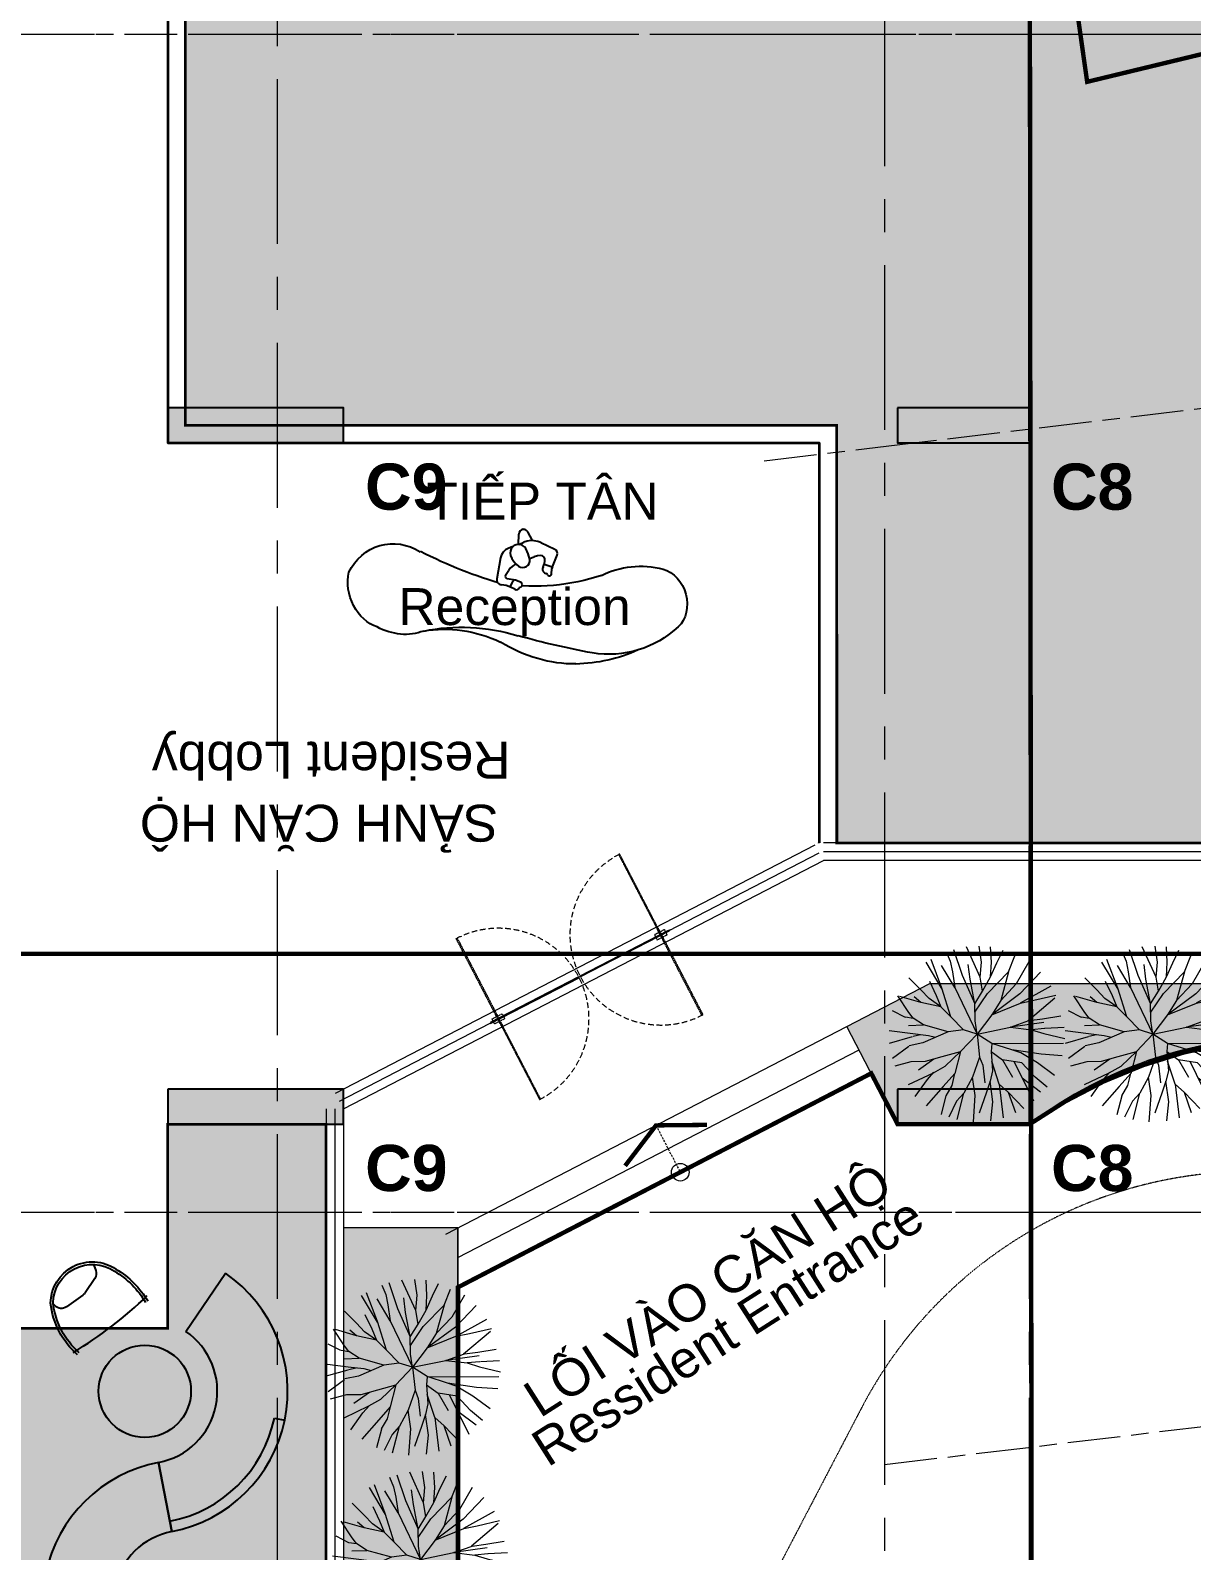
# Model space of a CAD drawing. Header units: millimetres. Extents: x -100356 to 314685, y 446 to 1273965.
# Drawn here: x 70380 to 83583, y 503874 to 521165 of the extents above; entities that cross this region are included whole.
import ezdxf

# ---------------------------------------------------------------- set-up
doc = ezdxf.new("R2010")
doc.units = ezdxf.units.MM
doc.set_wipeout_variables(frame=1)
for name, pattern in [('20180221 BF$0$Core - tb$0$HIDDEN', [0.375, 0.25, -0.125]), ('20180221 BF$0$HIDDEN', [0.375, 0.25, -0.125]), ('20180330-Ascent Plaza-TP-Ban ve so bo$0$gf$0$Core - tb$0$HIDDEN', [0.375, 0.25, -0.125]), ('20180330-Ascent Plaza-TP-Ban ve so bo$0$gf$0$Dash', [6, 3, -3]), ('CENTER', [2, 1.25, -0.25, 0.25, -0.25]), ('Dash', [6, 3, -3]), ('DASHED2', [0.375, 0.25, -0.125]), ('DASHEDX2', [1.5, 1, -0.5]), ('gf$0$CENTER2', [28.575, 19.05, -3.175, 3.175, -3.175]), ('gf$0$Dash', [6, 3, -3]), ('gf$0$Kume - Grid Line', [10.5, 6, -1.25, 2, -1.25]), ('HIDDEN', [0.375, 0.25, -0.125])]:
    doc.linetypes.add(name, pattern=pattern)
for name, color, linetype, lineweight in [('20180221 BF$0$@ color hatch', 7, 'Continuous', 13), ('20180221 BF$0$TUONG 2', 2, 'Continuous', 25), ('20180330-Ascent Plaza-TP-Ban ve so bo$0$@ color hatch', 7, 'Continuous', 13), ('20180330-Ascent Plaza-TP-Ban ve so bo$0$A1 - dp$0$TUONG 2', 2, 'Continuous', 25), ('20180330-Ascent Plaza-TP-Ban ve so bo$0$gf$0$A-_DETA----_E', 8, 'Continuous', 9), ('20180330-Ascent Plaza-TP-Ban ve so bo$0$gf$0$Core - tb$0$A.Thin', 8, 'Continuous', 13), ('20180330-Ascent Plaza-TP-Ban ve so bo$0$gf$0$Core - tb$0$net bao', 254, 'Continuous', 13), ('20180330-Ascent Plaza-TP-Ban ve so bo$0$KÍNH', 150, 'Continuous', 9), ('20180330-Ascent Plaza-TP-Ban ve so bo$0$net thay', 137, 'Continuous', 15), ('20180330-Ascent Plaza-TP-Ban ve so bo$0$TEXT', 6, 'Continuous', 20), ('@ color hatch', 7, 'Continuous', 13), ('A.Concrete', 7, 'Continuous', 25), ('A1 - dp$0$TUONG 2', 2, 'Continuous', 25), ('CUA DI', 25, 'Continuous', 9), ('gf$0$A-_DETA----_E', 8, 'Continuous', 9), ('gf$0$A.Axis', 251, 'gf$0$CENTER2', 13), ('GJ', 1, 'Continuous', 13), ('LC.HA', 250, 'Continuous', 9), ('LGI', 250, 'CENTER', 9), ('luoicot', 30, 'Continuous', 13), ('net thay', 137, 'Continuous', 15), ('TEXT', 6, 'Continuous', 20), ('Text 35', 250, 'Continuous', 15), ('TUONG 2', 2, 'Continuous', 35), ('TXT', 1, 'Continuous', 25), ('WALL', 4, 'Continuous', 35)]:
    doc.layers.add(name, color=color, linetype=linetype, lineweight=lineweight)
doc.layers.add('20180330-Ascent Plaza-TP-Ban ve so bo$0$A-FURN-LOSE', color=52, linetype='Continuous')
doc.layers.add('STR', color=7, linetype='Continuous')
doc.styles.add('20180330-Ascent Plaza-TP-Ban ve so bo$0$VnArial', font='Font - TrueType - Arial.ttf')
doc.styles.add('ARIAL', font='Font - TrueType - Arial Bold.ttf')

# ---------------------------------------------------------------- blocks, each defined once
blk = doc.blocks.new('gf$0$grid tower-gf')
at = {"layer": 'gf$0$A.Axis', "linetype": 'gf$0$Kume - Grid Line', "lineweight": 9, "ltscale": 100}
for p, q in [((-5450.2, 16271), (-66811.2, 8920.8)), ((48341.2, 13399.9), (-14918.8, 13399.9)), ((-4082.4, 4852.6), (-65443.5, -2497.6)), ((48341.2, -0.1), (-14918.8, -0.1))]:
    blk.add_line(p, q, dxfattribs=at)
blk = doc.blocks.new('AE-CUADI-BLS-900')
at = {"layer": 'CUA DI', "linetype": 'HIDDEN', "ltscale": 100}
blk.add_line((0, 0), (900, 0, 0), dxfattribs=at)
at = {"layer": 'CUA DI', "linetype": 'Continuous'}
for p, q in [((85, -5), (75, 5)), ((75, -5), (85, 5))]:
    blk.add_line(p, q, dxfattribs=at)
at = {"layer": 'CUA DI', "linetype": 'DASHEDX2'}
for points in [[(85, 800), (85, -80), (75, -80), (75, 800)], [(30, 25), (130, 25), (130, -25), (30, -25)], [(85, -800), (85, 80), (75, 80), (75, -800)]]:
    blk.add_lwpolyline(points, close=True, dxfattribs=at)
at = {"layer": 'CUA DI', "linetype": 'Continuous'}
blk.add_lwpolyline([(880, 5), (0, 5), (0, -5), (880, -5)], close=True, dxfattribs=at)
at = {"layer": 'CUA DI', "color": 8, "linetype": 'DASHED2', "ltscale": 200}
blk.add_arc((80, 0), 800, 269.6419, 90.3581, dxfattribs=at)
blk = doc.blocks.new('cuabanlesan-2')
at = {"layer": 'CUA DI', "linetype": 'Continuous'}
blk.add_line((0, -900), (0, 900), dxfattribs=at)
at = {"layer": 'CUA DI', "linetype": 'Continuous', "xscale": -1, "rotation": 90}
blk.add_blockref('AE-CUADI-BLS-900', (0, 887), dxfattribs=at)
at = {"layer": 'CUA DI', "linetype": 'Continuous', "rotation": 90}
blk.add_blockref('AE-CUADI-BLS-900', (0, -888), dxfattribs=at)
blk = doc.blocks.new('A$C4AE13D6C')
at = {"layer": 'CUA DI', "xscale": -1.000080070924014, "yscale": 1.000080071389675, "zscale": 1.000080071249777, "rotation": 180}
blk.add_blockref('cuabanlesan-2', (-5, 448), dxfattribs=at)
blk = doc.blocks.new('A$C16496DF1')
at = {"layer": 'WALL', "color": 2, "linetype": 'HIDDEN', "xscale": -0.9014084507042254, "yscale": 0.9014084507042254, "zscale": 0.9014084507042254, "rotation": 90}
blk.add_blockref('A$C4AE13D6C', (-38, -4), dxfattribs=at)
blk = doc.blocks.new('SITE')
at = {"layer": 'GJ', "color": 2, "linetype": 'DASHED2', "ltscale": 200, "const_width": 50, "elevation": 0}
for points in [[(-21954, 42762), (-17825, 42748), (-8761, 42796), (-2287, 42908), (-2255, 42910), (-1186, 35377), (-1157, 8044), (-172, -63), (-42869, 0)], [(-1161, 11823), (38572, 16750), (72294, 20682), (72666, 20725), (70992, 24794), (67559, 33009), (67489, 32988), (63297, 41856), (55641, 39398), (32498, 31969), (30483, 38296), (27912, 37566), (20347, 35807), (-531, 30760), (-1186, 35377)]]:
    blk.add_lwpolyline(points, dxfattribs=at)
blk = doc.blocks.new('SECTION SYMBOL 2')
at = {"layer": 'TXT', "linetype": '20180221 BF$0$Core - tb$0$HIDDEN', "ltscale": 300, "const_width": 50, "elevation": 0}
blk.add_lwpolyline([(76548, -10459), (-5470, -10459), (-5470, -5228), (-37733, -5228)], dxfattribs=at)
blk = doc.blocks.new('X-GRID')
at = {"layer": 'LGI', "ltscale": 1500}
for p, q in [((-49500, 49486.8), (-49500, -7272.6)), ((-40950, 49486.8), (-40950, -7272.6)), ((-47850, -7272.6), (-47850, 30850)), ((5008.8, 24500), (-57318.6, 24500)), ((5008.8, 11100), (-57318.6, 11100))]:
    blk.add_line(p, q, dxfattribs=at)
blk = doc.blocks.new('A$C60262ED2')
at = {"layer": 'LC.HA'}
h = blk.add_hatch(color=256, dxfattribs=at)
h.dxf.hatch_style = 1
h.paths.add_polyline_path([(47109, 36134), (47109, 35734), (49109, 35734), (49109, 36134)])
h = blk.add_hatch(color=256, dxfattribs=at)
h.dxf.hatch_style = 1
h.paths.add_polyline_path([(55408, 36134), (55408, 35734), (56908, 35734), (56908, 36134)])
h = blk.add_hatch(color=256, dxfattribs=at)
h.dxf.hatch_style = 1
h.paths.add_polyline_path([(47110, 28384), (47110, 27984), (49110, 27984), (49110, 28384)])
h = blk.add_hatch(color=256, dxfattribs=at)
h.dxf.hatch_style = 1
h.paths.add_polyline_path([(55409, 28384), (55409, 27984), (56909, 27984), (56909, 28384)])
at = {"layer": 'STR', "ltscale": 1000, "elevation": 0}
for points in [[(47109, 36134), (47109, 35734), (49109, 35734), (49109, 36134)], [(55408, 36134), (55408, 35734), (56908, 35734), (56908, 36134)], [(47110, 28384), (47110, 27984), (49110, 27984), (49110, 28384)], [(55409, 28384), (55409, 27984), (56909, 27984), (56909, 28384)]]:
    blk.add_lwpolyline(points, close=True, dxfattribs=at)
at = {"rotation": 180}
blk.add_blockref('X-GRID', (7409, 51484, 0), dxfattribs=at)
at = {"layer": 'Text 35', "ltscale": 1000, "style": 'ARIAL'}
for s, p in [('C9', (49353, 34974, 0)), ('C8', (57153, 34974, 0)), ('C9', (49354, 27224, 0)), ('C8', (57154, 27224, 0))]:
    blk.add_text(s, height=525, dxfattribs=at).set_placement(p)
blk = doc.blocks.new('column')
at = {"layer": 'luoicot', "ltscale": 0.5}
blk.add_blockref('A$C60262ED2', (-47109, -40384, 0), dxfattribs=at)
blk = doc.blocks.new('110_植栽_中_高木 - 落葉1_φ4000_H5500-1445069-IDEA-4th Storey - Detail')
at = {"color": 139}
for p, q in [((-667, 1111), (-958, 1760)), ((-670, 1129), (-838, 1808)), ((-472, 1941), (-408, 1715)), ((-306, 1976), (-181, 1368)), ((224, 1272), (-5, 2000)), ((298, 1613), (285, 1980)), ((518, 1586), (541, 1934)), ((641, 1557), (813, 1820)), ((-1147, 1149), (-1389, 1451)), ((-379, 1110), (-615, 1645)), ((-408, 1715), (-389, 1474)), ((-389, 1474), (-379, 1110)), ((-10, 1257), (-10, 1592)), ((224, 1272), (298, 1613)), ((459, 1252), (518, 1586)), ((459, 1252), (641, 1557)), ((879, 1317), (1065, 1665)), ((1364, 1487), (1021, 1024)), ((-1482, 672), (-1685, 1077)), ((-1182, 862), (-1640, 1059)), ((-989, 932), (-1147, 1149)), ((-934, 1324), (-819, 978)), ((-546, 458), (-670, 1129)), ((-379, 1110), (0, 0)), ((-181, 1368), (30, 691)), ((30, 691), (-10, 1257)), ((242, 956), (224, 1272)), ((242, 956), (459, 1252)), ((348, 890), (879, 1317)), ((879, 1317), (625, 696)), ((1602, 1227), (1074, 790)), ((-1850, 759), (-1578, 578)), ((-1182, 862), (-1319, 1008)), ((-743, 713), (-1182, 862)), ((-743, 713), (-989, 932)), ((-819, 978), (-743, 713)), ((-546, 458), (-743, 713)), ((10, 497), (348, 890)), ((30, 691), (242, 956)), ((1074, 790), (384, 396)), ((625, 696), (384, 396)), ((1021, 1024), (625, 696)), ((1796, 880), (1057, 580)), ((-1570, 578), (-1398, 529)), ((-1522, 376), (-1182, 348)), ((-1399, 530), (-1482, 672)), ((-1182, 348), (-1399, 530)), ((-645, 125), (-1182, 348)), ((-295, 133), (-546, 458)), ((-10, 303), (30, 691)), ((384, 396), (0, 0)), ((384, 396), (1064, 582)), ((1064, 582), (1374, 607)), ((1855, 599), (1188, 159)), ((1374, 607), (1887, 662)), ((-2000, 33), (-1462, 119)), ((-1974, 319), (-1451, 187)), ((-1453, 121), (-1278, 144)), ((-1451, 187), (-1104, 101)), ((-645, 125), (-1245, -52)), ((-1104, 101), (-945, 37)), ((-295, 133), (-645, 125)), ((-423, -352), (0, 0)), ((0, 0), (-295, 133)), ((0, 0), (-10, 303)), ((0, 0), (-5, -527)), ((0, 0), (773, 64)), ((305, -251), (0, 0)), ((773, 64), (1206, 162)), ((1538, 78), (773, 64)), ((773, 64), (1241, -50)), ((1206, 162), (1516, 167)), ((1516, 167), (1939, 182)), ((-1975, -315), (-1571, -88)), ((-1245, -52), (-1564, -80)), ((305, -251), (268, -432)), ((1923, -449), (303, -262)), ((743, -453), (305, -251)), ((1534, -57), (1241, -50)), ((1241, -50), (1512, -168)), ((1512, -168), (1971, -338)), ((1984, -88), (1545, -58)), ((-1938, -494), (-1560, -440)), ((-1560, -440), (-1235, -475)), ((-1423, -653), (-1041, -445)), ((-1235, -475), (-846, -416)), ((-1092, -755), (-807, -637)), ((-846, -416), (-423, -352)), ((-807, -637), (-423, -352)), ((-423, -352), (-610, -834)), ((-5, -527), (-217, -960)), ((-5, -527), (44, -720)), ((268, -432), (248, -870)), ((365, -1191), (258, -651)), ((268, -432), (508, -651)), ((931, -773), (508, -651)), ((508, -651), (685, -1070)), ((1389, -632), (743, -453)), ((935, -541), (743, -453)), ((1284, -817), (935, -541)), ((1865, -721), (1389, -632)), ((-1683, -957), (-1092, -755)), ((-1567, -1243), (-1244, -895)), ((-1244, -895), (-1077, -745)), ((-610, -834), (-905, -1095)), ((-703, -1095), (-608, -832)), ((-217, -960), (-458, -1297)), ((-207, -1385), (-217, -960)), ((44, -720), (39, -1126)), ((248, -870), (165, -1101)), ((1097, -1672), (762, -724)), ((1191, -1135), (931, -773)), ((1640, -1145), (1284, -817)), ((-905, -1095), (-1342, -1483)), ((-1024, -1718), (-864, -1308)), ((-867, -1310), (-703, -1095)), ((-682, -1880), (-458, -1297)), ((-458, -1297), (-645, -1459)), ((52, -1342), (-170, -1795)), ((165, -1101), (52, -1342)), ((175, -1573), (165, -1101)), ((365, -1191), (365, -1967)), ((552, -1405), (365, -1191)), ((1278, -1483), (902, -1122)), ((1438, -1391), (1191, -1135)), ((-645, -1459), (-866, -1803)), ((-321, -1974), (-207, -1385)), ((76, -1999), (175, -1573)), ((659, -1888), (552, -1405)), ((855, -1808), (552, -1405))]:
    blk.add_line(p, q, dxfattribs=at)
blk = doc.blocks.new('*U728')
at = {"layer": 'net thay', "ltscale": 0.5, "xscale": 0.5, "yscale": 0.5, "zscale": 0.5}
blk.add_blockref('110_植栽_中_高木 - 落葉1_φ4000_H5500-1445069-IDEA-4th Storey - Detail', (4, 0), dxfattribs=at)
blk = doc.blocks.new('*U729')
at = {"layer": 'A1 - dp$0$TUONG 2', "color": 0, "linetype": 'ByBlock', "lineweight": -2}
blk.add_blockref('*U728', (0, 0), dxfattribs=at)
blk = doc.blocks.new('*U721')
at = {"layer": 'A1 - dp$0$TUONG 2', "rotation": 6.832214268822538}
blk.add_blockref('*U729', (0, 0), dxfattribs=at)
blk = doc.blocks.new('*U706')
at = {"layer": '@ color hatch', "color": 0, "linetype": 'ByBlock', "lineweight": -2}
for p in [(0, 0), (2000, 0)]:
    blk.add_blockref('*U721', p, dxfattribs=at)
blk = doc.blocks.new('20180330-Ascent Plaza-TP-Ban ve so bo$0$110_植栽_中_高木 - 落葉1_φ4000_H5500-1445069-IDEA-4th Storey - Detail')
at = {"color": 139}
for p, q in [((-667, 1111), (-958, 1760)), ((-670, 1129), (-838, 1808)), ((-472, 1941), (-408, 1715)), ((-306, 1976), (-181, 1368)), ((224, 1272), (-5, 2000)), ((298, 1613), (285, 1980)), ((518, 1586), (541, 1934)), ((641, 1557), (813, 1820)), ((-1147, 1149), (-1389, 1451)), ((-379, 1110), (-615, 1645)), ((-408, 1715), (-389, 1474)), ((-389, 1474), (-379, 1110)), ((-10, 1257), (-10, 1592)), ((224, 1272), (298, 1613)), ((459, 1252), (518, 1586)), ((459, 1252), (641, 1557)), ((879, 1317), (1065, 1665)), ((1364, 1487), (1021, 1024)), ((-1482, 672), (-1685, 1077)), ((-1182, 862), (-1640, 1059)), ((-989, 932), (-1147, 1149)), ((-934, 1324), (-819, 978)), ((-546, 458), (-670, 1129)), ((-379, 1110), (0, 0)), ((-181, 1368), (30, 691)), ((30, 691), (-10, 1257)), ((242, 956), (224, 1272)), ((242, 956), (459, 1252)), ((348, 890), (879, 1317)), ((879, 1317), (625, 696)), ((1602, 1227), (1074, 790)), ((-1850, 759), (-1578, 578)), ((-1182, 862), (-1319, 1008)), ((-743, 713), (-1182, 862)), ((-743, 713), (-989, 932)), ((-819, 978), (-743, 713)), ((-546, 458), (-743, 713)), ((10, 497), (348, 890)), ((30, 691), (242, 956)), ((1074, 790), (384, 396)), ((625, 696), (384, 396)), ((1021, 1024), (625, 696)), ((1796, 880), (1057, 580)), ((-1570, 578), (-1398, 529)), ((-1522, 376), (-1182, 348)), ((-1399, 530), (-1482, 672)), ((-1182, 348), (-1399, 530)), ((-645, 125), (-1182, 348)), ((-295, 133), (-546, 458)), ((-10, 303), (30, 691)), ((384, 396), (0, 0)), ((384, 396), (1064, 582)), ((1064, 582), (1374, 607)), ((1855, 599), (1188, 159)), ((1374, 607), (1887, 662)), ((-2000, 33), (-1462, 119)), ((-1974, 319), (-1451, 187)), ((-1453, 121), (-1278, 144)), ((-1451, 187), (-1104, 101)), ((-645, 125), (-1245, -52)), ((-1104, 101), (-945, 37)), ((-295, 133), (-645, 125)), ((-423, -352), (0, 0)), ((0, 0), (-295, 133)), ((0, 0), (-10, 303)), ((0, 0), (-5, -527)), ((0, 0), (773, 64)), ((305, -251), (0, 0)), ((773, 64), (1206, 162)), ((1538, 78), (773, 64)), ((773, 64), (1241, -50)), ((1206, 162), (1516, 167)), ((1516, 167), (1939, 182)), ((-1975, -315), (-1571, -88)), ((-1245, -52), (-1564, -80)), ((305, -251), (268, -432)), ((1923, -449), (303, -262)), ((743, -453), (305, -251)), ((1534, -57), (1241, -50)), ((1241, -50), (1512, -168)), ((1512, -168), (1971, -338)), ((1984, -88), (1545, -58)), ((-1938, -494), (-1560, -440)), ((-1560, -440), (-1235, -475)), ((-1423, -653), (-1041, -445)), ((-1235, -475), (-846, -416)), ((-1092, -755), (-807, -637)), ((-846, -416), (-423, -352)), ((-807, -637), (-423, -352)), ((-423, -352), (-610, -834)), ((-5, -527), (-217, -960)), ((-5, -527), (44, -720)), ((268, -432), (248, -870)), ((365, -1191), (258, -651)), ((268, -432), (508, -651)), ((931, -773), (508, -651)), ((508, -651), (685, -1070)), ((1389, -632), (743, -453)), ((935, -541), (743, -453)), ((1284, -817), (935, -541)), ((1865, -721), (1389, -632)), ((-1683, -957), (-1092, -755)), ((-1567, -1243), (-1244, -895)), ((-1244, -895), (-1077, -745)), ((-610, -834), (-905, -1095)), ((-703, -1095), (-608, -832)), ((-217, -960), (-458, -1297)), ((-207, -1385), (-217, -960)), ((44, -720), (39, -1126)), ((248, -870), (165, -1101)), ((1097, -1672), (762, -724)), ((1191, -1135), (931, -773)), ((1640, -1145), (1284, -817)), ((-905, -1095), (-1342, -1483)), ((-1024, -1718), (-864, -1308)), ((-867, -1310), (-703, -1095)), ((-682, -1880), (-458, -1297)), ((-458, -1297), (-645, -1459)), ((52, -1342), (-170, -1795)), ((165, -1101), (52, -1342)), ((175, -1573), (165, -1101)), ((365, -1191), (365, -1967)), ((552, -1405), (365, -1191)), ((1278, -1483), (902, -1122)), ((1438, -1391), (1191, -1135)), ((-645, -1459), (-866, -1803)), ((-321, -1974), (-207, -1385)), ((76, -1999), (175, -1573)), ((659, -1888), (552, -1405)), ((855, -1808), (552, -1405))]:
    blk.add_line(p, q, dxfattribs=at)
blk = doc.blocks.new('*U725')
at = {"layer": '20180330-Ascent Plaza-TP-Ban ve so bo$0$net thay', "ltscale": 0.5, "xscale": 0.5, "yscale": 0.5, "zscale": 0.5}
blk.add_blockref('20180330-Ascent Plaza-TP-Ban ve so bo$0$110_植栽_中_高木 - 落葉1_φ4000_H5500-1445069-IDEA-4th Storey - Detail', (4, 0), dxfattribs=at)
blk = doc.blocks.new('*U724')
at = {"layer": '20180330-Ascent Plaza-TP-Ban ve so bo$0$A1 - dp$0$TUONG 2', "color": 0, "linetype": 'ByBlock', "lineweight": -2}
blk.add_blockref('*U725', (0, 0), dxfattribs=at)
blk = doc.blocks.new('*U727')
at = {"layer": '20180330-Ascent Plaza-TP-Ban ve so bo$0$net thay', "ltscale": 0.5, "xscale": 0.5, "yscale": 0.5, "zscale": 0.5}
blk.add_blockref('20180330-Ascent Plaza-TP-Ban ve so bo$0$110_植栽_中_高木 - 落葉1_φ4000_H5500-1445069-IDEA-4th Storey - Detail', (4, 0), dxfattribs=at)
blk = doc.blocks.new('*U726')
at = {"layer": '20180330-Ascent Plaza-TP-Ban ve so bo$0$A1 - dp$0$TUONG 2', "color": 0, "linetype": 'ByBlock', "lineweight": -2}
blk.add_blockref('*U727', (0, 0), dxfattribs=at)
blk = doc.blocks.new('20180330-Ascent Plaza-TP-Ban ve so bo$0$checkin group counter')
at = {"layer": '20180330-Ascent Plaza-TP-Ban ve so bo$0$A-FURN-LOSE'}
for centre, major_axis, ratio, start_param, end_param in [((2914, -1549), (557, 3912), 0.8, -0.090092, 0.230913), ((2897, -537), (414, 2903), 0.8, 0.242676, 0.745262), ((6501, -15803), (2668, 18719), 0.8, 0.40694, 0.482418), ((3425, -124), (346, 2427), 0.8, -0.360618, 0.38155), ((4225, 1591), (73, 510), 0.8, 3.620447, 5.929876), ((628, 4211), (391, 2746), 0.8, 3.242222, 3.781555), ((789, 5819), (619, 4346), 0.8, 3.224519, 3.642997), ((239, 203), (178, 1251), 0.8, -0.042114, 0.686741), ((-74, 658), (93, 654), 0.8, 0.528359, 2.199413), ((2599, -4115), (737, 5169), 0.8, -0.00918, 0.361681), ((3876, 3099), (299, 2097), 0.8, 3.017998, 3.598572), ((3904, -7034), (1209, 8482), 0.8, 0.482736, 0.673704), ((104, 895), (127, 892), 0.911883, 2.374202, 3.963256)]:
    blk.add_ellipse(centre, major_axis=major_axis, ratio=ratio, start_param=start_param, end_param=end_param, dxfattribs=at)
blk = doc.blocks.new('20180330-Ascent Plaza-TP-Ban ve so bo$0$X-Ground floor$0$I-FU1200$0$people11')
at = {"linetype": 'ByBlock'}
for p, q in [((-474, 664), (-521, 620)), ((-438, 619), (-481, 656)), ((-435, 715), (-474, 664)), ((-435, 715), (-418, 731)), ((-418, 731), (-397, 737)), ((-397, 737), (-375, 732)), ((-375, 732), (-357, 717)), ((-357, 717), (-340, 721)), ((-317, 666), (-354, 621)), ((-340, 721), (-323, 714)), ((-323, 714), (-312, 700)), ((-310, 682), (-317, 666)), ((-312, 700), (-310, 682)), ((27, 652), (35, 674)), ((27, 629), (27, 652)), ((35, 674), (51, 691)), ((60, 702), (51, 691)), ((63, 715), (60, 702)), ((63, 715), (67, 730)), ((67, 730), (78, 740)), ((78, 740), (93, 744)), ((93, 744), (107, 740)), ((107, 740), (117, 729)), ((117, 729), (154, 662)), ((164, 647), (124, 605)), ((161, 651), (154, 662)), ((170, 641), (161, 651)), ((170, 641), (297, 522)), ((-616, 527), (-610, 551)), ((-614, 503), (-616, 527)), ((-604, 480), (-614, 503)), ((-610, 551), (-596, 571)), ((-437, 234), (-604, 480)), ((-596, 571), (-576, 586)), ((-521, 620), (-576, 586)), ((-485, 511), (-481, 527)), ((-481, 495), (-485, 511)), ((-481, 527), (-470, 539)), ((-470, 483), (-481, 495)), ((-375, 602), (-470, 539)), ((-470, 483), (-402, 438)), ((-387, 594), (-438, 619)), ((-372, 422), (-402, 438)), ((-363, 611), (-375, 602)), ((-354, 621), (-363, 611)), ((-274, 404), (-253, 447)), ((-253, 447), (-235, 469)), ((-235, 469), (-211, 484)), ((-211, 484), (-185, 492)), ((-185, 492), (-157, 493)), ((-157, 493), (-130, 485)), ((-130, 485), (-106, 470)), ((-106, 470), (-88, 449)), ((-88, 449), (-77, 423)), ((-77, 423), (-62, 341)), ((36, 607), (27, 629)), ((53, 591), (36, 607)), ((85, 433), (42, 421)), ((53, 591), (82, 565)), ((124, 605), (80, 568)), ((82, 565), (105, 533)), ((106, 448), (85, 433)), ((105, 533), (119, 497)), ((119, 471), (106, 448)), ((119, 497), (119, 471)), ((161, 271), (301, 434)), ((297, 522), (311, 502)), ((313, 455), (301, 434)), ((311, 502), (316, 479)), ((316, 479), (313, 455)), ((-407, 201), (-437, 234)), ((-340, 412), (-372, 422)), ((-277, 398), (-340, 412)), ((-304, 408), (-304, 408)), ((-296, 310), (-289, 358)), ((-295, 261), (-296, 310)), ((-288, 231), (-295, 261)), ((-289, 358), (-274, 404)), ((-273, 204), (-288, 231)), ((-72, 229), (-87, 202)), ((-73, 409), (-3, 414)), ((-64, 259), (-72, 229)), ((-62, 341), (-64, 259)), ((42, 421), (-3, 414)), ((127, 237), (87, 209)), ((161, 271), (127, 237)), ((-371, 177), (-407, 201)), ((-329, 163), (-371, 177)), ((-285, 159), (-329, 163)), ((-217, 163), (-285, 159)), ((-252, 182), (-273, 204)), ((-226, 166), (-252, 182)), ((-196, 158), (-226, 166)), ((-165, 158), (-196, 158)), ((-135, 165), (-165, 158)), ((-109, 181), (-135, 165)), ((-132, 167), (-72, 37)), ((-130, 168), (-53, 170)), ((-87, 202), (-109, 181)), ((-58, 17), (-72, 37)), ((-37, 3), (-58, 17)), ((-4, 175), (-53, 170)), ((-12, -2), (-37, 3)), ((12, 2), (-12, -2)), ((43, 188), (-4, 175)), ((34, 15), (12, 2)), ((49, 35), (34, 15)), ((87, 209), (43, 188)), ((56, 59), (49, 35)), ((67, 199), (56, 59))]:
    blk.add_line(p, q, dxfattribs=at)
blk = doc.blocks.new('20180330-Ascent Plaza-TP-Ban ve so bo$0$X-Ground floor$0$I-FU1200$0$A$C05233D08')
blk.add_wipeout([(207, -410), (213, -462), (202, -507), (142, -535), (34, -554), (-11, -562), (-35, -570), (-68, -588), (-110, -608), (-131, -605), (-145, -579), (-138, -558), (-139, -526), (-143, -525), (-138, -503), (-129, -482), (-113, -466), (-80, -455), (-41, -450), (34, -402), (44, -366), (-29, -277), (-78, -243), (-132, -263), (-174, -266), (-234, -244), (-252, -195), (-250, -119), (-309, -89), (-375, -77), (-457, -77), (-484, -92), (-489, -115), (-438, -242), (-433, -285), (-433, -332), (-438, -356), (-479, -347), (-492, -334), (-535, -329), (-559, -226), (-570, -183), (-606, -93), (-610, -56), (-566, -1), (-429, 56), (-292, 112), (-227, 123), (-143, 102), (-78, 52), (-23, 26), (0, 0), (61, 38), (121, 76), (202, 67), (223, 23), (182, -75), (148, -137), (168, -178), (187, -249)])
at = {"xscale": -1, "rotation": 146.51316780116}
blk.add_blockref('20180330-Ascent Plaza-TP-Ban ve so bo$0$X-Ground floor$0$I-FU1200$0$people11', (202, 67), dxfattribs=at)

msp = doc.modelspace()

# ---------------------------------------------------------------- hatches: boundary and pattern name
at = {"layer": '@ color hatch', "ltscale": 0.5}
h = msp.add_hatch(dxfattribs=at)
h.set_pattern_fill('CROSS', color=139, scale=300)
h.set_pattern_definition([(0, (403133.136, 611737.235), (75, 75), [37.5, -112.5]), (90, (403151.886, 611718.485), (-75, 75), [37.5, -112.5])])
edge = h.paths.add_edge_path()
edge.add_line((89436.4, 521620.8), (87938.5, 521231.2))
edge.add_arc((86679.7, 526070.1), 5000, 219.00149, 284.58167, ccw=False)
edge.add_line((82794, 522923.4), (81729.3, 522923.4))
edge.add_line((81729.3, 522923.4), (79041, 532423.4))
edge.add_line((79041, 532423.4), (42090.8, 532423.4))
edge.add_line((42090.8, 532423.4), (42090.8, 532512.6))
edge.add_arc((42490.8, 532512.4), 400, 90.39875, 179.96816, ccw=False)
edge.add_line((42488, 532912.4), (76917.8, 533152))
edge.add_arc((76942, 529679.8), 3472.2, 7.67833, 90.39875, ccw=False)
edge.add_line((80383.1, 530143.8), (80769.8, 527418.8))
edge.add_arc((87700.5, 528402.3), 7000.1, 188.07709, 284.35817)
edge = h.paths.add_edge_path()
edge.add_arc((87695.4, 528401.5), 3495, 188.07577, 235.93068, ccw=False)
edge.add_line((84235.1, 527910.5), (83848.4, 530635.5))
edge.add_arc((76917.8, 529652), 7000, 8.07709, 90)
edge.add_line((76917.8, 536652), (76917.6, 536667.4))
edge.add_line((76917.6, 536667.4), (84112.8, 536955.1))
edge.add_line((84112.8, 536955.1), (85737.6, 525506.4))
edge = h.paths.add_edge_path()
edge.add_line((85737.7, 525506.4), (102351.4, 529522.8))
edge.add_line((102351.4, 529522.8), (109839.3, 531263.4))
edge.add_line((109839.3, 531263.4), (116045.9, 533026.6))
edge.add_line((116045.9, 533026.6), (118020, 526826.4))
edge.add_arc((119619.7, 529939.4), 3500, 216.35249, 242.80246, ccw=False)
edge.add_arc((111163.1, 523715.5), 7000, 36.35249, 102.75231)
edge.add_line((109618, 530542.8), (88525.7, 525000.4))
edge.add_arc((87703.2, 528402.3), 3500, 235.83425, 283.59075, ccw=False)
edge = h.paths.add_edge_path()
edge.add_line((118016.9, 526825.3), (137345.4, 533030.3))
edge.add_line((137345.4, 533030.3), (137833, 532765.5))
edge.add_line((137833, 532765.5), (120689.5, 526606.9))
edge.add_arc((119617.7, 529951.9), 3512.6, 242.88861, 287.76602, ccw=False)
edge = h.paths.add_edge_path()
edge.add_line((97071, 507765.2), (96437.6, 506959.3))
edge.add_line((96437.6, 506959.3), (94736.4, 508296.5))
edge.add_arc((90719.6, 503186.1), 6500, 51.83222, 89.94553)
edge.add_line((90725.8, 509686.1), (89937.8, 509686.1))
edge.add_line((89937.8, 509686.1), (89937.8, 510323.3))
edge.add_line((89937.8, 510323.3), (93816.5, 510323.3))
edge.add_line((93816.5, 510323.3), (97071, 507765.2))
edge = h.paths.add_edge_path()
edge.add_line((79665.1, 509835.3), (80607.3, 510323.3))
edge.add_line((80607.3, 510323.3), (84937.8, 510323.3))
edge.add_line((84937.8, 510323.3), (84937.8, 509723.3))
edge.add_line((84937.8, 509723.3), (84791.2, 509725.4))
edge.add_arc((84721, 504795.6), 4930.3, 89.18368, 127.18723)
edge.add_line((81741, 508723.4), (80241, 508723.4))
edge.add_line((80241, 508723.4), (79665.1, 509835.3))
edge = h.paths.add_edge_path()
edge.add_line((91554.1, 502708.5), (85096.4, 502708.5))
edge.add_arc((85096.4, 497708.5), 5000, 90, 96.8669)
edge.add_line((84498.6, 502672.6), (82274.9, 502404.8))
edge.add_arc((82696.5, 498932.6), 3497.7, 96.92274, 140.01038)
edge.add_line((80016.7, 501180.4), (79997.8, 501152.2))
edge.add_arc((80247.3, 500985.5), 300, 146.24219, 281.30664)
edge.add_line((80306.1, 500691.3), (81150.5, 500860.1))
edge.add_line((81150.5, 500860.1), (91589.8, 502110.6))
edge.add_arc((91554.1, 502408.5), 300, 276.83065, 450)
h.paths.add_polyline_path([(73941.8, 501126.4), (75241.8, 501126.4), (75241.8, 507544.4), (73941.8, 507544.4)])
edge = h.paths.add_edge_path(flags=17)
edge.add_line((40779.5, 501121.8), (42692.6, 501123.4))
edge.add_arc((53136.5, 502117.6), 10491.2, 185.43737, 270.01994)
edge.add_line((53140.2, 491626.4), (67813.8, 491626.4))
edge.add_arc((67287.3, 491027.5), 797.4, -40.5689, 48.67962, ccw=False)
edge.add_arc((65269, 492825.1), 3500, 269.93669, 318.5659, ccw=False)
edge.add_line((65265.1, 489325.1), (50841.8, 489341))
edge.add_arc((50846.7, 492844.4), 3503.4, 234.45197, 269.91888, ccw=False)
edge.add_line((48809.9, 489994), (42103.1, 494789.5))
edge.add_arc((44138.9, 497636.6), 3500, 180, 234.43416, ccw=False)
edge.add_line((40638.9, 497636.6), (40779.5, 501121.8))
edge = h.paths.add_edge_path()
edge.add_line((27372.8, 515162.9), (27196.6, 510021.2))
edge.add_line((27196.6, 510021.2), (29828.2, 508257.7))
edge.add_line((29828.2, 508257.7), (29796.3, 507297.8))
edge.add_line((29796.3, 507297.8), (35957.2, 507270.2))
edge.add_line((35957.2, 507270.2), (35974.3, 504309.1))
edge.add_line((35974.3, 504309.1), (35929.5, 496299.2))
edge.add_line((35929.5, 496299.2), (36078.4, 490697.9))
edge.add_line((36078.4, 490697.9), (36004.4, 487696.4))
edge.add_line((36004.4, 487696.4), (36054.2, 485829.3))
edge.add_line((36054.2, 485829.3), (72942, 485774.8))
edge.add_line((72942, 485774.8), (72942, 491323.3))
edge.add_line((72942, 491323.3), (71061.6, 488875))
edge.add_arc((64850.8, 493645.1), 7831.2, 273.06105, 322.47468, ccw=False)
edge.add_line((65269, 485825.1), (50837.9, 485841))
edge.add_arc((50845.6, 492841), 7000, 234.43415, 269.9367, ccw=False)
edge.add_line((46774.2, 487146.9), (40067.4, 491942.4))
edge.add_arc((44138.9, 497636.6), 7000, 177.62767, 234.43416, ccw=False)
edge.add_line((37144.9, 497926.3), (37422.6, 504627.5))
edge.add_arc((33909.3, 504508.1), 3515.4, 1.94753, 89.8984)
edge.add_arc((34399.5, 515034.5), 7027.8, 178.9533, 266.05143, ccw=False)
edge = h.paths.add_edge_path(flags=17)
edge.add_line((32240.9, 513417.6), (32240.9, 512245.5))
edge.add_arc((34372.8, 515031.4), 3508, 232.57532, 269.97843)
edge.add_line((34371.4, 511523.4), (42098.1, 511523.4))
edge.add_line((42098.1, 511523.4), (42098.1, 513423.4))
edge.add_line((42098.1, 513423.4), (32240.9, 513417.6))
h.paths.add_polyline_path([(27674.1, 527016.5), (27687, 527215.4), (27259.7, 527243), (26871.5, 528640.4), (26469.2, 532762.1), (26469.2, 559295), (25866.1, 559191.9), (26203.5, 551702.1), (26288.1, 538646.2), (25993.3, 535582.1), (26674.5, 528603.6), (27105, 527052.6)])
h = msp.add_hatch(color=31, dxfattribs=at)
edge = h.paths.add_edge_path()
edge.add_line((46565.7, 522823.3), (46565.7, 527123.3))
edge.add_line((46565.7, 527123.3), (44290.7, 527123.2))
edge.add_line((44290.7, 527123.2), (44290.7, 529523.3))
edge.add_line((44290.7, 529523.3), (48841, 529523.3))
edge.add_line((48841, 529523.3), (48841, 532223.3))
edge.add_line((48841, 532223.3), (72890.8, 532223.3))
edge.add_line((72890.8, 532223.3), (72890.8, 530723.4))
edge.add_line((72890.8, 530723.4), (77741, 530723.4))
edge.add_line((77741, 530723.4), (77741, 532123.4))
edge.add_line((77741, 532123.4), (78889.8, 532223.4))
edge.add_line((78889.8, 532223.4), (80213.3, 527546.2))
edge.add_line((80213.3, 527546.2), (81578, 522723.4))
edge.add_line((81578, 522723.4), (82699.8, 522723.4))
edge.add_arc((86679.7, 526070.1), 5200, 220.06054, 284.58167)
edge.add_line((87988.8, 521037.6), (89366.9, 521396.1))
edge.add_line((89366.9, 521396.1), (90071.8, 518686.3))
edge.add_line((90071.8, 518686.3), (102649, 521975))
edge.add_line((102649, 521975), (101940, 524686.3))
edge.add_line((101940, 524686.3), (105254.5, 525552.9))
edge.add_line((105254.5, 525552.9), (105873.7, 520392.7))
edge.add_line((105873.7, 520392.7), (115248.8, 521517.6))
edge.add_line((115248.8, 521517.6), (118790.5, 521947.4))
edge.add_line((118790.5, 521947.4), (118785.3, 521990.8))
edge.add_line((118785.3, 521990.8), (125805.4, 524512.9))
edge.add_line((125805.4, 524512.9), (127750.2, 510359.7))
edge.add_line((127750.2, 510359.7), (100229.7, 507063.2))
edge.add_line((100229.7, 507063.2), (94046.4, 511923.3))
edge.add_line((94046.4, 511923.3), (79547.9, 511921))
edge.add_line((79547.9, 511921), (79547.2, 516673.4))
edge.add_line((79547.2, 516673.4), (72140.7, 516673.4))
edge.add_line((72140.7, 516673.4), (72140.7, 522823.3))
edge.add_line((72140.7, 522823.3), (46565.7, 522823.3))
h.paths.add_polyline_path([(51590.8, 520923.3), (51590.8, 516623.5), (63470.9, 516623.5), (63470.9, 518520.3), (62390.9, 518520.3), (62190.9, 518520.3), (62190.7, 520923.3)], flags=17)
h = msp.add_hatch(color=61, dxfattribs=at)
edge = h.paths.add_edge_path()
edge.add_line((41340.2, 507573.4), (51590.8, 507573.4))
edge.add_line((51590.8, 507573.4), (51590.8, 516423.4))
edge.add_line((51590.8, 516423.4), (63470.7, 516423.4))
edge.add_line((63470.7, 516423.4), (63470.9, 504903.6))
edge.add_line((63470.9, 504903.6), (66090.7, 504902.2))
edge.add_line((66090.7, 504902.2), (66090.3, 501523.5))
edge.add_line((66090.3, 501523.5), (65240.3, 501523.6))
edge.add_line((65240.3, 501523.6), (65239.8, 497824.6))
edge.add_line((65239.8, 497824.6), (53139.4, 497826.4))
edge.add_arc((53140, 502126), 4299.7, 190.75816, 269.99145, ccw=False)
edge.add_line((48916, 501323.4), (41340.2, 501323.5))
edge.add_line((41340.2, 501323.5), (41340.2, 507573.4))
h.paths.add_polyline_path([(73741.8, 508723.4), (71941.8, 508723.4), (71941.8, 506402.1), (66290.5, 506402.1), (66290.6, 501423.8), (73741.8, 501423.8)])
h.paths.add_polyline_path([(46565.5, 520923.3), (51390.9, 520923.3), (51390.9, 507773.3), (43815.7, 507773.4), (43815.9, 511723.4), (43819.4, 511723.4), (43812.1, 513423.4), (46566, 513423.4)])
h.paths.add_polyline_path([(70841.8, 501223.8), (70841.8, 499471.8), (70841.8, 497821.7), (65441, 497823.7), (65441, 501223.9)])
h.paths.add_polyline_path([(71041.8, 497822), (71041.8, 501223.8), (73764.5, 501218.9), (71993.5, 497823.6)])

# ---------------------------------------------------------------- linework, layer by layer
at = {"color": 3, "linetype": 'Dash', "ltscale": 30, "const_width": 50, "elevation": 0}
msp.add_lwpolyline([(136710.2, 511231.6), (100171.2, 506854.7), (97812.6, 508708.6), (97071, 507765.2), (96437.6, 506959.3), (94736.4, 508296.5, 0.1678509), (90725.8, 509686.1), (84937.8, 509723.3, 0.1560356), (81741, 508723.4), (80241, 508723.4), (79941.1, 509302.6), (75241.8, 506868.7), (75241.8, 501024), (74292.8, 499204.8, -0.1697957), (72607.7, 497623.5), (53140.2, 497626.4, -0.3497317)], format="xyb", dxfattribs=at)
at = {"layer": '20180221 BF$0$@ color hatch', "color": 7, "linetype": '20180221 BF$0$HIDDEN', "ltscale": 1000, "const_width": 30, "elevation": 0}
msp.add_lwpolyline([(48841, 532223.3), (72890.8, 532223.3), (72890.8, 530723.4), (77741, 530723.4), (77741, 532123.4), (78918.2, 532123.1), (80213.3, 527546.2), (81578, 522723.4), (82699.8, 522723.4, 0.2797095), (87831.5, 520993.7), (89366.9, 521396.1), (90071.8, 518686.3), (102649, 521975), (101940, 524686.3), (105254.5, 525552.9), (105873.7, 520392.7)], format="xyb", dxfattribs=at)
msp.add_lwpolyline([(127750.2, 510359.7), (100229.7, 507063.2), (94046.4, 511923.3), (79547.9, 511921), (79547.2, 516673.4), (72140.7, 516673.4), (72140.7, 522823.3), (46565.7, 522823.3)], dxfattribs=at)
msp.add_lwpolyline([(73741.8, 508723.4), (71941.8, 508723.4), (71941.8, 506402.1), (66290.5, 506402.1), (66290.6, 501423.8), (73741.8, 501423.8)], close=True, dxfattribs=at)
at = {"layer": '20180221 BF$0$TUONG 2', "ltscale": 0.5, "elevation": 0}
for points in [[(81740.1, 516873.3), (81740.1, 511159)], [(79346.2, 511920.7), (79346.2, 511924.3)], [(81741, 508723.4), (81741, 511891.6)]]:
    msp.add_lwpolyline(points, dxfattribs=at)
at = {"layer": '20180330-Ascent Plaza-TP-Ban ve so bo$0$@ color hatch', "color": 139, "ltscale": 0.5}
for p, q in [((80607.3, 510323.3, 0), (84937.8, 510323.3, 0)), ((80241, 508723.4, 0), (79665.1, 509835.3, 0))]:
    msp.add_line(p, q, dxfattribs=at)
at = {"layer": '20180330-Ascent Plaza-TP-Ban ve so bo$0$@ color hatch', "color": 139, "ltscale": 0.5, "elevation": 0}
for points in [[(89436.4, 521620.8), (87938.5, 521231.2, -0.2942221), (82794, 522923.4), (81729.3, 522923.4), (79041, 532423.4), (42090.8, 532423.4), (42090.8, 532512.6, -0.4120141), (42488, 532912.4), (76917.8, 533152, -0.3774718), (80383.1, 530143.8), (80769.8, 527418.8, 0.4466991)], [(79665.1, 509835.3), (80607.3, 510323.3), (84937.8, 510323.3), (84937.8, 509723.3), (84791.2, 509725.4, 0.1673585), (81741, 508723.4), (80241, 508723.4)]]:
    msp.add_lwpolyline(points, format="xyb", close=True, dxfattribs=at)
msp.add_lwpolyline([(84937.8, 509723.3, 0.1673585), (81741, 508723.4, 3.8989464)], format="xyb", dxfattribs=at)
msp.add_lwpolyline([(73941.8, 501126.4), (75241.8, 501126.4), (75241.8, 507544.4), (73941.8, 507544.4)], close=True, dxfattribs=at)
at = {"layer": '20180330-Ascent Plaza-TP-Ban ve so bo$0$A-FURN-LOSE'}
msp.add_line((72145.7, 506367.4), (72596.8, 507028), dxfattribs=at)
for points in [[(70916.7, 506102.1, -0.1892495), (70609, 506689.7, -0.597026), (71351.8, 507076.1, -0.1276032), (71715.1, 506710.6, 6.8452978)], [(70936.1, 506124.5, -0.1887071), (70638.7, 506691, -0.5963453), (71335.9, 507051, -0.1278407), (71689.5, 506695.6, -0.1278407)], [(71098.7, 507128.4), (71112.1, 507091.1), (71123.7, 507058.6, -0.2394057), (71112.4, 506969.8), (71000.9, 506805.5, -0.0885725), (70976.7, 506780.6), (70789.5, 506646.6, -0.3738257), (70660.3, 506658.9), (70640, 506680.2)]]:
    msp.add_lwpolyline(points, format="xyb", dxfattribs=at)
for points in [[(73154.1, 505380.6), (73271.6, 505356.3)], [(71988, 504090.4), (71836.6, 504876)], [(71836.6, 504876), (71988, 504090.4)]]:
    msp.add_lwpolyline(points, dxfattribs=at)
msp.add_circle((71680.4, 505686.1), 525, dxfattribs=at)
for centre, radius, start, end in [((71680.4, 505686.1), 1625, 280.91093, 55.6712), ((68441.4, 510164.1), 4708.6, 300.99345, 313.94612), ((71680.4, 505686.1), 825, 280.91093, 55.6712), ((71680.4, 505686.1), 1505, 280.91093, 348.29106), ((72144.2, 503280.4), 1625, 100.91092, 235.67119), ((72144.2, 503280.4), 825, 100.91092, 235.67119)]:
    msp.add_arc(centre, radius, start, end, dxfattribs=at)
at = {"layer": '20180330-Ascent Plaza-TP-Ban ve so bo$0$gf$0$A-_DETA----_E'}
for q in [(73941.8, 507544.4, 0), (75241.8, 501024, 0)]:
    msp.add_line((75241.8, 507544.4, 0), q, dxfattribs=at)
at = {"layer": '20180330-Ascent Plaza-TP-Ban ve so bo$0$gf$0$A-_DETA----_E', "color": 152, "linetype": '20180330-Ascent Plaza-TP-Ban ve so bo$0$gf$0$Dash'}
msp.add_line((79831.2, 505498.4, 0), (76186.7, 498511.1, 0), dxfattribs=at)
at = {"layer": '20180330-Ascent Plaza-TP-Ban ve so bo$0$gf$0$A-_DETA----_E', "elevation": 0}
for points in [[(75103.8, 507472.9), (79665.1, 509835.3)], [(75241.8, 507206.5), (79803.1, 509569)], [(75241.8, 506868.7), (79941.1, 509302.6)]]:
    msp.add_lwpolyline(points, dxfattribs=at)
at = {"layer": '20180330-Ascent Plaza-TP-Ban ve so bo$0$gf$0$Core - tb$0$A.Thin', "ltscale": 0.5, "const_width": 50, "elevation": 0}
msp.add_lwpolyline([(77142, 508250.5), (77493.4, 508710.5), (78071.8, 508716.1)], dxfattribs=at)
at = {"layer": '20180330-Ascent Plaza-TP-Ban ve so bo$0$gf$0$Core - tb$0$A.Thin', "linetype": '20180330-Ascent Plaza-TP-Ban ve so bo$0$gf$0$Core - tb$0$HIDDEN', "ltscale": 100, "elevation": 0}
msp.add_lwpolyline([(77493.4, 508710.5), (77769.3, 508177.8)], dxfattribs=at)
at = {"layer": '20180330-Ascent Plaza-TP-Ban ve so bo$0$gf$0$Core - tb$0$net bao', "ltscale": 0.5}
msp.add_circle((77769.3, 508177.8, 0), 100, dxfattribs=at)
at = {"layer": '20180330-Ascent Plaza-TP-Ban ve so bo$0$KÍNH'}
for p, q in [((73741.8, 508898.2, 0), (73741.8, 501523.5, 0)), ((73841.8, 508898.2, 0), (73841.8, 501523.5, 0)), ((73941.8, 508898.2, 0), (73941.8, 501523.5, 0))]:
    msp.add_line(p, q, dxfattribs=at)
at = {"layer": '20180330-Ascent Plaza-TP-Ban ve so bo$0$KÍNH', "elevation": 0}
for points in [[(82794, 522923.4, 0.2942221), (87938.5, 521231.2), (89436.4, 521620.8), (110701.8, 527185), (112547.9, 526057), (113256.4, 525624.1), (114400.6, 524925), (115423.3, 521788.8), (118738.9, 522186.6), (134711, 527925), (136710.1, 511231.6), (100171.2, 506854.7), (93977.2, 511723.3), (79468.8, 511723.3), (79396.5, 511723.3)], [(82716.3, 522860.5, 0.2942221), (87963.7, 521134.4), (89461.7, 521524.1), (110686, 527077.5), (112495.7, 525971.7), (113204.2, 525538.8), (114317, 524858.9), (115353.7, 521679.7), (118762.1, 522088.7), (134626.6, 527788.4), (136599, 511319), (100200.5, 506959), (94011.8, 511823.3), (79468.8, 511823.3), (79396.5, 511823.3)], [(82638.6, 522797.6, 0.2942221), (87988.8, 521037.6), (89486.9, 521427.3), (110670.1, 526969.9), (112443.6, 525886.4), (113152.1, 525453.5), (114233.4, 524792.8), (115284.1, 521570.6), (118785.3, 521990.8), (134542.3, 527651.9), (136487.8, 511406.3), (100229.7, 507063.2), (94046.4, 511923.3), (79468.8, 511923.3), (79396.5, 511923.3)], [(82699.8, 522723.4, 0.2892078), (87988.8, 521037.6), (89486.9, 521427.3), (105254.5, 525552.9)], [(82746.6, 522823.4, 0.2916736), (87963.7, 521134.4), (89461.7, 521524.1), (105242.5, 525653.2)]]:
    msp.add_lwpolyline(points, format="xyb", dxfattribs=at)
for points in [[(73849.8, 509075.8), (79304.6, 511900.9)], [(73895.8, 508987), (79350.5, 511812.1)], [(73941.8, 508898.2), (79396.5, 511723.3)]]:
    msp.add_lwpolyline(points, dxfattribs=at)
at = {"layer": 'gf$0$A-_DETA----_E'}
for p, q in [((81740.9, 516986.1, 0), (81740.9, 510238.3, 0)), ((81740.9, 509438.3, 0), (81740.9, 511738.3, 0))]:
    msp.add_line(p, q, dxfattribs=at)
at = {"layer": 'gf$0$A-_DETA----_E', "color": 152, "linetype": 'gf$0$Dash'}
msp.add_line((79831.2, 505498.4, 0), (76186.7, 498511.1, 0), dxfattribs=at)
at = {"layer": 'gf$0$A-_DETA----_E', "elevation": 0}
msp.add_lwpolyline([(81741, 508723.4), (81751.7, 508723.4)], dxfattribs=at)
at = {"layer": 'gf$0$A-_DETA----_E', "color": 152, "linetype": 'gf$0$Dash'}
msp.add_arc((84264.5, 503186.1, 0), 5000, 90, 152.45442, dxfattribs=at)
at = {"layer": 'TUONG 2', "ltscale": 0.5, "elevation": 0}
for points in [[(46265.7, 522823.3), (72140.7, 522823.3), (72140.7, 516673.4), (79547.2, 516673.4), (79547.9, 511923.4)], [(46265.7, 522623.3), (71940.7, 522623.3), (71940.7, 516473.4), (79347.2, 516473.4), (79347.9, 511923.4)]]:
    msp.add_lwpolyline(points, dxfattribs=at)

# ---------------------------------------------------------------- block references
at = {"layer": '20180330-Ascent Plaza-TP-Ban ve so bo$0$A-FURN-LOSE', "xscale": -0.7199999999999999, "yscale": 0.72, "zscale": 0.72, "rotation": 189.594129891321}
msp.add_blockref('20180330-Ascent Plaza-TP-Ban ve so bo$0$checkin group counter', (74353.1, 515305.6, 0), dxfattribs=at)
at = {"layer": '20180330-Ascent Plaza-TP-Ban ve so bo$0$A1 - dp$0$TUONG 2', "rotation": 6.832214268822538}
for name, p in [('*U726', (74721.6, 505958.5)), ('*U724', (74810.6, 503773.4))]:
    msp.add_blockref(name, p, dxfattribs=at)
at = {"layer": '20180330-Ascent Plaza-TP-Ban ve so bo$0$KÍNH', "rotation": 180}
msp.add_blockref('gf$0$grid tower-gf', (74640.7, 521123.2, 0), dxfattribs=at)
at = {"layer": '@ color hatch', "color": 139, "ltscale": 0.5}
msp.add_blockref('*U706', (81140.3, 509749.4, 0), dxfattribs=at)
at = {"layer": 'A.Concrete'}
msp.add_blockref('column', (71940.9, 521123.4, 0), dxfattribs=at)
at = {"layer": 'CUA DI', "xscale": -1.428571428571429, "yscale": 1.428571428571429, "zscale": 1.428571428571429, "rotation": 27.38075308364392}
msp.add_blockref('A$C16496DF1', (76064.1, 510109.2, 0), dxfattribs=at)
at = {"layer": 'GJ'}
msp.add_blockref('SITE', (82927, 489820.4, 0), dxfattribs=at)
at = {"layer": 'TEXT'}
msp.add_blockref('SECTION SYMBOL 2', (68940.9, 521120.3, 0), dxfattribs=at)

# ---------------------------------------------------------------- texts
at = {"layer": '20180330-Ascent Plaza-TP-Ban ve so bo$0$TEXT', "style": '20180330-Ascent Plaza-TP-Ban ve so bo$0$VnArial'}
for s, rotation, p in [('Resident Lobby', 180, (75838.6, 513073.4, 0)), ('SẢNH CĂN HỘ', 180, (75698.8, 512358.1, 0)), ('LỐI VÀO CĂN HỘ', 32.51835, (76172.8, 505374.8, 0)), ('Ressident Entrance', 32.51835, (76262.3, 504816.3, 0))]:
    msp.add_text(s, height=420, rotation=rotation, dxfattribs=at).set_placement(p)

# ---------------------------------------------------------------- next in the draw order: block references
at = {"layer": '20180330-Ascent Plaza-TP-Ban ve so bo$0$A-FURN-LOSE', "xscale": 0.8188333333333329, "yscale": 0.8188333333333329, "zscale": 0.8188333333333329, "rotation": 57.50655350796116}
msp.add_blockref('20180330-Ascent Plaza-TP-Ban ve so bo$0$X-Ground floor$0$I-FU1200$0$A$C05233D08', (75931.4, 515319.1, 0), dxfattribs=at)

# ---------------------------------------------------------------- next in the draw order: texts
at = {"layer": '20180330-Ascent Plaza-TP-Ban ve so bo$0$TEXT', "style": '20180330-Ascent Plaza-TP-Ban ve so bo$0$VnArial'}
for s, p in [('TIẾP TÂN', (74882.8, 515601.6, 0)), ('Reception', (74563.6, 514401.5, 0))]:
    msp.add_text(s, height=420, dxfattribs=at).set_placement(p)

doc.saveas('drawing.dxf')
